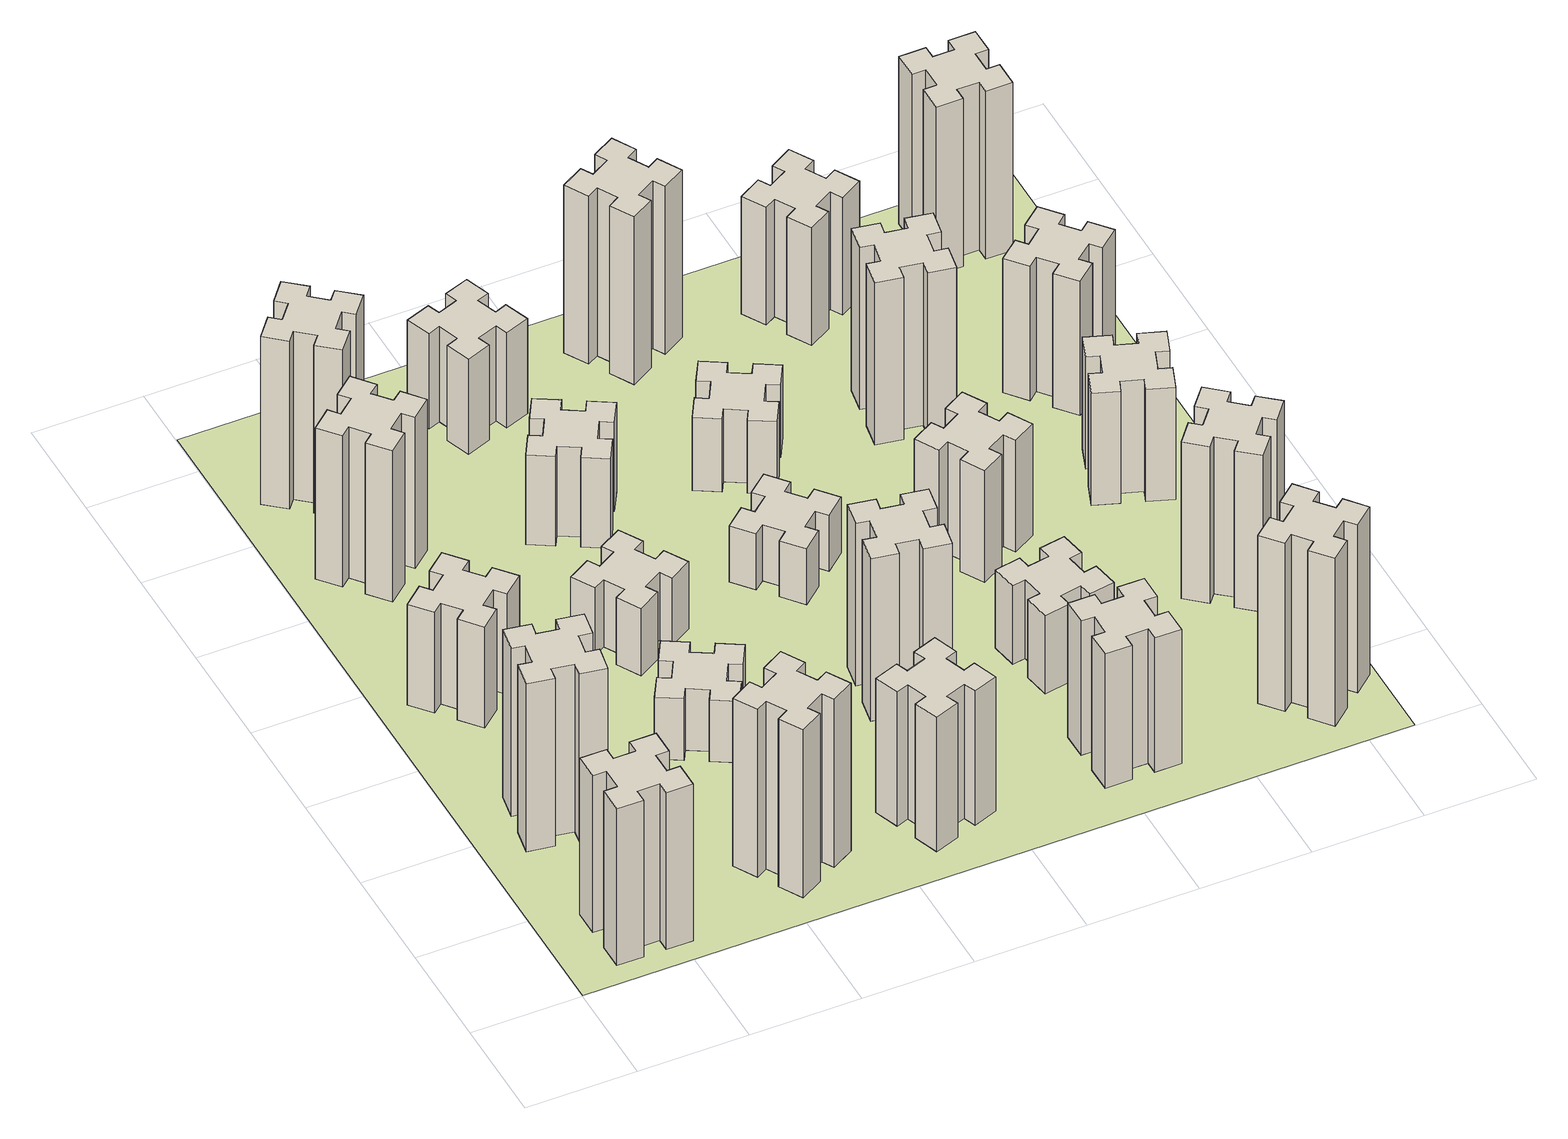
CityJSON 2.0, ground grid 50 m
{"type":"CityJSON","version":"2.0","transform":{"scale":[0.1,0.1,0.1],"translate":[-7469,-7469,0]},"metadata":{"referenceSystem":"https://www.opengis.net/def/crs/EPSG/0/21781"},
"CityObjects":{
"building1":{"type":"Building","attributes":{"class":"1000","function":"1000","usage":"1000","yearOfConstruction":2016,"roofType":"1000","measuredHeight":84,"storeysAboveGround":30,"storeysBelowGround":0},"geometry":[{"type":"Solid","lod":"1","boundaries":[[[[0,1,2,3,4,5,6,7,8,9,10,11,12,13,14,15,16,17,18,19]],[[17,16,20,21]],[[16,15,22,20]],[[15,14,23,22]],[[14,13,24,23]],[[13,12,25,24]],[[12,11,26,25]],[[11,10,27,26]],[[10,9,28,27]],[[9,8,29,28]],[[8,7,30,29]],[[7,6,31,30]],[[6,5,32,31]],[[5,4,33,32]],[[4,3,34,33]],[[3,2,35,34]],[[2,1,36,35]],[[1,0,37,36]],[[0,19,38,37]],[[19,18,39,38]],[[18,17,21,39]],[[24,25,26,27,28,29,30,31,32,33,34,35,36,37,38,39,21,20,22,23]]]]}]},
"building2":{"type":"Building","attributes":{"class":"1000","function":"1000","usage":"1000","yearOfConstruction":2016,"roofType":"1000","measuredHeight":90,"storeysAboveGround":30,"storeysBelowGround":0},"geometry":[{"type":"Solid","lod":"1","boundaries":[[[[40,41,42,43,44,45,46,47,48,49,50,51,52,53,54,55,56,57,58,59]],[[57,56,60,61]],[[56,55,62,60]],[[55,54,63,62]],[[54,53,64,63]],[[53,52,65,64]],[[52,51,66,65]],[[51,50,67,66]],[[50,49,68,67]],[[49,48,69,68]],[[48,47,70,69]],[[47,46,71,70]],[[46,45,72,71]],[[45,44,73,72]],[[44,43,74,73]],[[43,42,75,74]],[[42,41,76,75]],[[41,40,77,76]],[[40,59,78,77]],[[59,58,79,78]],[[58,57,61,79]],[[64,65,66,67,68,69,70,71,72,73,74,75,76,77,78,79,61,60,62,63]]]]}]},
"building3":{"type":"Building","attributes":{"class":"1000","function":"1000","usage":"1000","yearOfConstruction":2016,"roofType":"1000","measuredHeight":54,"storeysAboveGround":30,"storeysBelowGround":0},"geometry":[{"type":"Solid","lod":"1","boundaries":[[[[80,81,82,83,84,85,86,87,88,89,90,91,92,93,94,95,96,97,98,99]],[[97,96,100,101]],[[96,95,102,100]],[[95,94,103,102]],[[94,93,104,103]],[[93,92,105,104]],[[92,91,106,105]],[[91,90,107,106]],[[90,89,108,107]],[[89,88,109,108]],[[88,87,110,109]],[[87,86,111,110]],[[86,85,112,111]],[[85,84,113,112]],[[84,83,114,113]],[[83,82,115,114]],[[82,81,116,115]],[[81,80,117,116]],[[80,99,118,117]],[[99,98,119,118]],[[98,97,101,119]],[[104,105,106,107,108,109,110,111,112,113,114,115,116,117,118,119,101,100,102,103]]]]}]},
"building4":{"type":"Building","attributes":{"class":"1000","function":"1000","usage":"1000","yearOfConstruction":2016,"roofType":"1000","measuredHeight":81,"storeysAboveGround":30,"storeysBelowGround":0},"geometry":[{"type":"Solid","lod":"1","boundaries":[[[[120,121,122,123,124,125,126,127,128,129,130,131,132,133,134,135,136,137,138,139]],[[137,136,140,141]],[[136,135,142,140]],[[135,134,143,142]],[[134,133,144,143]],[[133,132,145,144]],[[132,131,146,145]],[[131,130,147,146]],[[130,129,148,147]],[[129,128,149,148]],[[128,127,150,149]],[[127,126,151,150]],[[126,125,152,151]],[[125,124,153,152]],[[124,123,154,153]],[[123,122,155,154]],[[122,121,156,155]],[[121,120,157,156]],[[120,139,158,157]],[[139,138,159,158]],[[138,137,141,159]],[[144,145,146,147,148,149,150,151,152,153,154,155,156,157,158,159,141,140,142,143]]]]}]},
"building5":{"type":"Building","attributes":{"class":"1000","function":"1000","usage":"1000","yearOfConstruction":2016,"roofType":"1000","measuredHeight":90,"storeysAboveGround":30,"storeysBelowGround":0},"geometry":[{"type":"Solid","lod":"1","boundaries":[[[[160,161,162,163,164,165,166,167,168,169,170,171,172,173,174,175,176,177,178,179]],[[177,176,180,181]],[[176,175,182,180]],[[175,174,183,182]],[[174,173,184,183]],[[173,172,185,184]],[[172,171,186,185]],[[171,170,187,186]],[[170,169,188,187]],[[169,168,189,188]],[[168,167,190,189]],[[167,166,191,190]],[[166,165,192,191]],[[165,164,193,192]],[[164,163,194,193]],[[163,162,195,194]],[[162,161,196,195]],[[161,160,197,196]],[[160,179,198,197]],[[179,178,199,198]],[[178,177,181,199]],[[184,185,186,187,188,189,190,191,192,193,194,195,196,197,198,199,181,180,182,183]]]]}]},
"building6":{"type":"Building","attributes":{"class":"1000","function":"1000","usage":"1000","yearOfConstruction":2016,"roofType":"1000","measuredHeight":90,"storeysAboveGround":30,"storeysBelowGround":0},"geometry":[{"type":"Solid","lod":"1","boundaries":[[[[200,201,202,203,204,205,206,207,208,209,210,211,212,213,214,215,216,217,218,219]],[[217,216,220,221]],[[216,215,222,220]],[[215,214,223,222]],[[214,213,224,223]],[[213,212,225,224]],[[212,211,226,225]],[[211,210,227,226]],[[210,209,228,227]],[[209,208,229,228]],[[208,207,230,229]],[[207,206,231,230]],[[206,205,232,231]],[[205,204,233,232]],[[204,203,234,233]],[[203,202,235,234]],[[202,201,236,235]],[[201,200,237,236]],[[200,219,238,237]],[[219,218,239,238]],[[218,217,221,239]],[[224,225,226,227,228,229,230,231,232,233,234,235,236,237,238,239,221,220,222,223]]]]}]},
"building7":{"type":"Building","attributes":{"class":"1000","function":"1000","usage":"1000","yearOfConstruction":2016,"roofType":"1000","measuredHeight":33,"storeysAboveGround":30,"storeysBelowGround":0},"geometry":[{"type":"Solid","lod":"1","boundaries":[[[[240,241,242,243,244,245,246,247,248,249,250,251,252,253,254,255,256,257,258,259]],[[257,256,260,261]],[[256,255,262,260]],[[255,254,263,262]],[[254,253,264,263]],[[253,252,265,264]],[[252,251,266,265]],[[251,250,267,266]],[[250,249,268,267]],[[249,248,269,268]],[[248,247,270,269]],[[247,246,271,270]],[[246,245,272,271]],[[245,244,273,272]],[[244,243,274,273]],[[243,242,275,274]],[[242,241,276,275]],[[241,240,277,276]],[[240,259,278,277]],[[259,258,279,278]],[[258,257,261,279]],[[264,265,266,267,268,269,270,271,272,273,274,275,276,277,278,279,261,260,262,263]]]]}]},
"building8":{"type":"Building","attributes":{"class":"1000","function":"1000","usage":"1000","yearOfConstruction":2016,"roofType":"1000","measuredHeight":36,"storeysAboveGround":30,"storeysBelowGround":0},"geometry":[{"type":"Solid","lod":"1","boundaries":[[[[280,281,282,283,284,285,286,287,288,289,290,291,292,293,294,295,296,297,298,299]],[[297,296,300,301]],[[296,295,302,300]],[[295,294,303,302]],[[294,293,304,303]],[[293,292,305,304]],[[292,291,306,305]],[[291,290,307,306]],[[290,289,308,307]],[[289,288,309,308]],[[288,287,310,309]],[[287,286,311,310]],[[286,285,312,311]],[[285,284,313,312]],[[284,283,314,313]],[[283,282,315,314]],[[282,281,316,315]],[[281,280,317,316]],[[280,299,318,317]],[[299,298,319,318]],[[298,297,301,319]],[[304,305,306,307,308,309,310,311,312,313,314,315,316,317,318,319,301,300,302,303]]]]}]},
"building9":{"type":"Building","attributes":{"class":"1000","function":"1000","usage":"1000","yearOfConstruction":2016,"roofType":"1000","measuredHeight":72,"storeysAboveGround":30,"storeysBelowGround":0},"geometry":[{"type":"Solid","lod":"1","boundaries":[[[[320,321,322,323,324,325,326,327,328,329,330,331,332,333,334,335,336,337,338,339]],[[337,336,340,341]],[[336,335,342,340]],[[335,334,343,342]],[[334,333,344,343]],[[333,332,345,344]],[[332,331,346,345]],[[331,330,347,346]],[[330,329,348,347]],[[329,328,349,348]],[[328,327,350,349]],[[327,326,351,350]],[[326,325,352,351]],[[325,324,353,352]],[[324,323,354,353]],[[323,322,355,354]],[[322,321,356,355]],[[321,320,357,356]],[[320,339,358,357]],[[339,338,359,358]],[[338,337,341,359]],[[344,345,346,347,348,349,350,351,352,353,354,355,356,357,358,359,341,340,342,343]]]]}]},
"building10":{"type":"Building","attributes":{"class":"1000","function":"1000","usage":"1000","yearOfConstruction":2016,"roofType":"1000","measuredHeight":48,"storeysAboveGround":30,"storeysBelowGround":0},"geometry":[{"type":"Solid","lod":"1","boundaries":[[[[360,361,362,363,364,365,366,367,368,369,370,371,372,373,374,375,376,377,378,379]],[[377,376,380,381]],[[376,375,382,380]],[[375,374,383,382]],[[374,373,384,383]],[[373,372,385,384]],[[372,371,386,385]],[[371,370,387,386]],[[370,369,388,387]],[[369,368,389,388]],[[368,367,390,389]],[[367,366,391,390]],[[366,365,392,391]],[[365,364,393,392]],[[364,363,394,393]],[[363,362,395,394]],[[362,361,396,395]],[[361,360,397,396]],[[360,379,398,397]],[[379,378,399,398]],[[378,377,381,399]],[[384,385,386,387,388,389,390,391,392,393,394,395,396,397,398,399,381,380,382,383]]]]}]},
"building11":{"type":"Building","attributes":{"class":"1000","function":"1000","usage":"1000","yearOfConstruction":2016,"roofType":"1000","measuredHeight":51,"storeysAboveGround":30,"storeysBelowGround":0},"geometry":[{"type":"Solid","lod":"1","boundaries":[[[[400,401,402,403,404,405,406,407,408,409,410,411,412,413,414,415,416,417,418,419]],[[417,416,420,421]],[[416,415,422,420]],[[415,414,423,422]],[[414,413,424,423]],[[413,412,425,424]],[[412,411,426,425]],[[411,410,427,426]],[[410,409,428,427]],[[409,408,429,428]],[[408,407,430,429]],[[407,406,431,430]],[[406,405,432,431]],[[405,404,433,432]],[[404,403,434,433]],[[403,402,435,434]],[[402,401,436,435]],[[401,400,437,436]],[[400,419,438,437]],[[419,418,439,438]],[[418,417,421,439]],[[424,425,426,427,428,429,430,431,432,433,434,435,436,437,438,439,421,420,422,423]]]]}]},
"building12":{"type":"Building","attributes":{"class":"1000","function":"1000","usage":"1000","yearOfConstruction":2016,"roofType":"1000","measuredHeight":87,"storeysAboveGround":30,"storeysBelowGround":0},"geometry":[{"type":"Solid","lod":"1","boundaries":[[[[440,441,442,443,444,445,446,447,448,449,450,451,452,453,454,455,456,457,458,459]],[[457,456,460,461]],[[456,455,462,460]],[[455,454,463,462]],[[454,453,464,463]],[[453,452,465,464]],[[452,451,466,465]],[[451,450,467,466]],[[450,449,468,467]],[[449,448,469,468]],[[448,447,470,469]],[[447,446,471,470]],[[446,445,472,471]],[[445,444,473,472]],[[444,443,474,473]],[[443,442,475,474]],[[442,441,476,475]],[[441,440,477,476]],[[440,459,478,477]],[[459,458,479,478]],[[458,457,461,479]],[[464,465,466,467,468,469,470,471,472,473,474,475,476,477,478,479,461,460,462,463]]]]}]},
"building13":{"type":"Building","attributes":{"class":"1000","function":"1000","usage":"1000","yearOfConstruction":2016,"roofType":"1000","measuredHeight":30,"storeysAboveGround":30,"storeysBelowGround":0},"geometry":[{"type":"Solid","lod":"1","boundaries":[[[[480,481,482,483,484,485,486,487,488,489,490,491,492,493,494,495,496,497,498,499]],[[497,496,500,501]],[[496,495,502,500]],[[495,494,503,502]],[[494,493,504,503]],[[493,492,505,504]],[[492,491,506,505]],[[491,490,507,506]],[[490,489,508,507]],[[489,488,509,508]],[[488,487,510,509]],[[487,486,511,510]],[[486,485,512,511]],[[485,484,513,512]],[[484,483,514,513]],[[483,482,515,514]],[[482,481,516,515]],[[481,480,517,516]],[[480,499,518,517]],[[499,498,519,518]],[[498,497,501,519]],[[504,505,506,507,508,509,510,511,512,513,514,515,516,517,518,519,501,500,502,503]]]]}]},
"building14":{"type":"Building","attributes":{"class":"1000","function":"1000","usage":"1000","yearOfConstruction":2016,"roofType":"1000","measuredHeight":72,"storeysAboveGround":30,"storeysBelowGround":0},"geometry":[{"type":"Solid","lod":"1","boundaries":[[[[520,521,522,523,524,525,526,527,528,529,530,531,532,533,534,535,536,537,538,539]],[[537,536,540,541]],[[536,535,542,540]],[[535,534,543,542]],[[534,533,544,543]],[[533,532,545,544]],[[532,531,546,545]],[[531,530,547,546]],[[530,529,548,547]],[[529,528,549,548]],[[528,527,550,549]],[[527,526,551,550]],[[526,525,552,551]],[[525,524,553,552]],[[524,523,554,553]],[[523,522,555,554]],[[522,521,556,555]],[[521,520,557,556]],[[520,539,558,557]],[[539,538,559,558]],[[538,537,541,559]],[[544,545,546,547,548,549,550,551,552,553,554,555,556,557,558,559,541,540,542,543]]]]}]},
"building15":{"type":"Building","attributes":{"class":"1000","function":"1000","usage":"1000","yearOfConstruction":2016,"roofType":"1000","measuredHeight":39,"storeysAboveGround":30,"storeysBelowGround":0},"geometry":[{"type":"Solid","lod":"1","boundaries":[[[[560,561,562,563,564,565,566,567,568,569,570,571,572,573,574,575,576,577,578,579]],[[577,576,580,581]],[[576,575,582,580]],[[575,574,583,582]],[[574,573,584,583]],[[573,572,585,584]],[[572,571,586,585]],[[571,570,587,586]],[[570,569,588,587]],[[569,568,589,588]],[[568,567,590,589]],[[567,566,591,590]],[[566,565,592,591]],[[565,564,593,592]],[[564,563,594,593]],[[563,562,595,594]],[[562,561,596,595]],[[561,560,597,596]],[[560,579,598,597]],[[579,578,599,598]],[[578,577,581,599]],[[584,585,586,587,588,589,590,591,592,593,594,595,596,597,598,599,581,580,582,583]]]]}]},
"building16":{"type":"Building","attributes":{"class":"1000","function":"1000","usage":"1000","yearOfConstruction":2016,"roofType":"1000","measuredHeight":90,"storeysAboveGround":30,"storeysBelowGround":0},"geometry":[{"type":"Solid","lod":"1","boundaries":[[[[600,601,602,603,604,605,606,607,608,609,610,611,612,613,614,615,616,617,618,619]],[[617,616,620,621]],[[616,615,622,620]],[[615,614,623,622]],[[614,613,624,623]],[[613,612,625,624]],[[612,611,626,625]],[[611,610,627,626]],[[610,609,628,627]],[[609,608,629,628]],[[608,607,630,629]],[[607,606,631,630]],[[606,605,632,631]],[[605,604,633,632]],[[604,603,634,633]],[[603,602,635,634]],[[602,601,636,635]],[[601,600,637,636]],[[600,619,638,637]],[[619,618,639,638]],[[618,617,621,639]],[[624,625,626,627,628,629,630,631,632,633,634,635,636,637,638,639,621,620,622,623]]]]}]},
"building17":{"type":"Building","attributes":{"class":"1000","function":"1000","usage":"1000","yearOfConstruction":2016,"roofType":"1000","measuredHeight":42,"storeysAboveGround":30,"storeysBelowGround":0},"geometry":[{"type":"Solid","lod":"1","boundaries":[[[[640,641,642,643,644,645,646,647,648,649,650,651,652,653,654,655,656,657,658,659]],[[657,656,660,661]],[[656,655,662,660]],[[655,654,663,662]],[[654,653,664,663]],[[653,652,665,664]],[[652,651,666,665]],[[651,650,667,666]],[[650,649,668,667]],[[649,648,669,668]],[[648,647,670,669]],[[647,646,671,670]],[[646,645,672,671]],[[645,644,673,672]],[[644,643,674,673]],[[643,642,675,674]],[[642,641,676,675]],[[641,640,677,676]],[[640,659,678,677]],[[659,658,679,678]],[[658,657,661,679]],[[664,665,666,667,668,669,670,671,672,673,674,675,676,677,678,679,661,660,662,663]]]]}]},
"building18":{"type":"Building","attributes":{"class":"1000","function":"1000","usage":"1000","yearOfConstruction":2016,"roofType":"1000","measuredHeight":60,"storeysAboveGround":30,"storeysBelowGround":0},"geometry":[{"type":"Solid","lod":"1","boundaries":[[[[680,681,682,683,684,685,686,687,688,689,690,691,692,693,694,695,696,697,698,699]],[[697,696,700,701]],[[696,695,702,700]],[[695,694,703,702]],[[694,693,704,703]],[[693,692,705,704]],[[692,691,706,705]],[[691,690,707,706]],[[690,689,708,707]],[[689,688,709,708]],[[688,687,710,709]],[[687,686,711,710]],[[686,685,712,711]],[[685,684,713,712]],[[684,683,714,713]],[[683,682,715,714]],[[682,681,716,715]],[[681,680,717,716]],[[680,699,718,717]],[[699,698,719,718]],[[698,697,701,719]],[[704,705,706,707,708,709,710,711,712,713,714,715,716,717,718,719,701,700,702,703]]]]}]},
"building19":{"type":"Building","attributes":{"class":"1000","function":"1000","usage":"1000","yearOfConstruction":2016,"roofType":"1000","measuredHeight":87,"storeysAboveGround":30,"storeysBelowGround":0},"geometry":[{"type":"Solid","lod":"1","boundaries":[[[[720,721,722,723,724,725,726,727,728,729,730,731,732,733,734,735,736,737,738,739]],[[737,736,740,741]],[[736,735,742,740]],[[735,734,743,742]],[[734,733,744,743]],[[733,732,745,744]],[[732,731,746,745]],[[731,730,747,746]],[[730,729,748,747]],[[729,728,749,748]],[[728,727,750,749]],[[727,726,751,750]],[[726,725,752,751]],[[725,724,753,752]],[[724,723,754,753]],[[723,722,755,754]],[[722,721,756,755]],[[721,720,757,756]],[[720,739,758,757]],[[739,738,759,758]],[[738,737,741,759]],[[744,745,746,747,748,749,750,751,752,753,754,755,756,757,758,759,741,740,742,743]]]]}]},
"building20":{"type":"Building","attributes":{"class":"1000","function":"1000","usage":"1000","yearOfConstruction":2016,"roofType":"1000","measuredHeight":90,"storeysAboveGround":30,"storeysBelowGround":0},"geometry":[{"type":"Solid","lod":"1","boundaries":[[[[760,761,762,763,764,765,766,767,768,769,770,771,772,773,774,775,776,777,778,779]],[[777,776,780,781]],[[776,775,782,780]],[[775,774,783,782]],[[774,773,784,783]],[[773,772,785,784]],[[772,771,786,785]],[[771,770,787,786]],[[770,769,788,787]],[[769,768,789,788]],[[768,767,790,789]],[[767,766,791,790]],[[766,765,792,791]],[[765,764,793,792]],[[764,763,794,793]],[[763,762,795,794]],[[762,761,796,795]],[[761,760,797,796]],[[760,779,798,797]],[[779,778,799,798]],[[778,777,781,799]],[[784,785,786,787,788,789,790,791,792,793,794,795,796,797,798,799,781,780,782,783]]]]}]},
"building21":{"type":"Building","attributes":{"class":"1000","function":"1000","usage":"1000","yearOfConstruction":2016,"roofType":"1000","measuredHeight":63,"storeysAboveGround":30,"storeysBelowGround":0},"geometry":[{"type":"Solid","lod":"1","boundaries":[[[[800,801,802,803,804,805,806,807,808,809,810,811,812,813,814,815,816,817,818,819]],[[817,816,820,821]],[[816,815,822,820]],[[815,814,823,822]],[[814,813,824,823]],[[813,812,825,824]],[[812,811,826,825]],[[811,810,827,826]],[[810,809,828,827]],[[809,808,829,828]],[[808,807,830,829]],[[807,806,831,830]],[[806,805,832,831]],[[805,804,833,832]],[[804,803,834,833]],[[803,802,835,834]],[[802,801,836,835]],[[801,800,837,836]],[[800,819,838,837]],[[819,818,839,838]],[[818,817,821,839]],[[824,825,826,827,828,829,830,831,832,833,834,835,836,837,838,839,821,820,822,823]]]]}]},
"building22":{"type":"Building","attributes":{"class":"1000","function":"1000","usage":"1000","yearOfConstruction":2016,"roofType":"1000","measuredHeight":84,"storeysAboveGround":30,"storeysBelowGround":0},"geometry":[{"type":"Solid","lod":"1","boundaries":[[[[840,841,842,843,844,845,846,847,848,849,850,851,852,853,854,855,856,857,858,859]],[[857,856,860,861]],[[856,855,862,860]],[[855,854,863,862]],[[854,853,864,863]],[[853,852,865,864]],[[852,851,866,865]],[[851,850,867,866]],[[850,849,868,867]],[[849,848,869,868]],[[848,847,870,869]],[[847,846,871,870]],[[846,845,872,871]],[[845,844,873,872]],[[844,843,874,873]],[[843,842,875,874]],[[842,841,876,875]],[[841,840,877,876]],[[840,859,878,877]],[[859,858,879,878]],[[858,857,861,879]],[[864,865,866,867,868,869,870,871,872,873,874,875,876,877,878,879,861,860,862,863]]]]}]},
"building23":{"type":"Building","attributes":{"class":"1000","function":"1000","usage":"1000","yearOfConstruction":2016,"roofType":"1000","measuredHeight":60,"storeysAboveGround":30,"storeysBelowGround":0},"geometry":[{"type":"Solid","lod":"1","boundaries":[[[[880,881,882,883,884,885,886,887,888,889,890,891,892,893,894,895,896,897,898,899]],[[897,896,900,901]],[[896,895,902,900]],[[895,894,903,902]],[[894,893,904,903]],[[893,892,905,904]],[[892,891,906,905]],[[891,890,907,906]],[[890,889,908,907]],[[889,888,909,908]],[[888,887,910,909]],[[887,886,911,910]],[[886,885,912,911]],[[885,884,913,912]],[[884,883,914,913]],[[883,882,915,914]],[[882,881,916,915]],[[881,880,917,916]],[[880,899,918,917]],[[899,898,919,918]],[[898,897,901,919]],[[904,905,906,907,908,909,910,911,912,913,914,915,916,917,918,919,901,900,902,903]]]]}]},
"building24":{"type":"Building","attributes":{"class":"1000","function":"1000","usage":"1000","yearOfConstruction":2016,"roofType":"1000","measuredHeight":72,"storeysAboveGround":30,"storeysBelowGround":0},"geometry":[{"type":"Solid","lod":"1","boundaries":[[[[920,921,922,923,924,925,926,927,928,929,930,931,932,933,934,935,936,937,938,939]],[[937,936,940,941]],[[936,935,942,940]],[[935,934,943,942]],[[934,933,944,943]],[[933,932,945,944]],[[932,931,946,945]],[[931,930,947,946]],[[930,929,948,947]],[[929,928,949,948]],[[928,927,950,949]],[[927,926,951,950]],[[926,925,952,951]],[[925,924,953,952]],[[924,923,954,953]],[[923,922,955,954]],[[922,921,956,955]],[[921,920,957,956]],[[920,939,958,957]],[[939,938,959,958]],[[938,937,941,959]],[[944,945,946,947,948,949,950,951,952,953,954,955,956,957,958,959,941,940,942,943]]]]}]},
"building25":{"type":"Building","attributes":{"class":"1000","function":"1000","usage":"1000","yearOfConstruction":2016,"roofType":"1000","measuredHeight":90,"storeysAboveGround":30,"storeysBelowGround":0},"geometry":[{"type":"Solid","lod":"1","boundaries":[[[[960,961,962,963,964,965,966,967,968,969,970,971,972,973,974,975,976,977,978,979]],[[977,976,980,981]],[[976,975,982,980]],[[975,974,983,982]],[[974,973,984,983]],[[973,972,985,984]],[[972,971,986,985]],[[971,970,987,986]],[[970,969,988,987]],[[969,968,989,988]],[[968,967,990,989]],[[967,966,991,990]],[[966,965,992,991]],[[965,964,993,992]],[[964,963,994,993]],[[963,962,995,994]],[[962,961,996,995]],[[961,960,997,996]],[[960,979,998,997]],[[979,978,999,998]],[[978,977,981,999]],[[984,985,986,987,988,989,990,991,992,993,994,995,996,997,998,999,981,980,982,983]]]]}]},
"landuse1":{"type":"LandUse","attributes":{"name":"plot1","function":"1010"},"geometry":[{"type":"MultiSurface","lod":"1","boundaries":[[[1000,1001,1002,1003]]]}]}
},
"vertices":[
[265,325,0],[265,225,0],[205,225,0],[205,105,0],[325,105,0],[325,165,0],[425,165,0],[425,105,0],[545,105,0],[545,225,0],[485,225,0],[485,325,0],[545,325,0],[545,445,0],[425,445,0],[425,385,0],[325,385,0],[325,445,0],[205,445,0],[205,325,0],[325,385,840],[325,445,840],[425,385,840],[425,445,840],[545,445,840],[545,325,840],[485,325,840],[485,225,840],[545,225,840],[545,105,840],[425,105,840],[425,165,840],[325,165,840],[325,105,840],[205,105,840],[205,225,840],[265,225,840],[265,325,840],[205,325,840],[205,445,840],
[475,947,0],[492,1045,0],[551,1035,0],[572,1153,0],[454,1174,0],[444,1115,0],[345,1132,0],[356,1191,0],[237,1212,0],[217,1094,0],[276,1084,0],[258,985,0],[199,996,0],[178,877,0],[297,857,0],[307,916,0],[405,898,0],[395,839,0],[513,818,0],[534,937,0],[405,898,900],[395,839,900],[307,916,900],[297,857,900],[178,877,900],[199,996,900],[258,985,900],[276,1084,900],[217,1094,900],[237,1212,900],[356,1191,900],[345,1132,900],[444,1115,900],[454,1174,900],[572,1153,900],[551,1035,900],[492,1045,900],[475,947,900],[534,937,900],[513,818,900],
[492,1888,0],[427,1964,0],[473,2003,0],[396,2095,0],[304,2018,0],[343,1972,0],[266,1907,0],[228,1953,0],[136,1876,0],[213,1784,0],[259,1823,0],[323,1746,0],[277,1708,0],[354,1616,0],[446,1693,0],[408,1739,0],[484,1803,0],[523,1757,0],[615,1834,0],[538,1926,0],[484,1803,540],[523,1757,540],[408,1739,540],[446,1693,540],[354,1616,540],[277,1708,540],[323,1746,540],[259,1823,540],[213,1784,540],[136,1876,540],[228,1953,540],[266,1907,540],[343,1972,540],[304,2018,540],[396,2095,540],[473,2003,540],[427,1964,540],[492,1888,540],[538,1926,540],[615,1834,540],
[343,2812,0],[266,2747,0],[228,2793,0],[136,2716,0],[213,2624,0],[259,2663,0],[323,2586,0],[277,2548,0],[354,2456,0],[446,2533,0],[408,2579,0],[484,2643,0],[523,2597,0],[615,2674,0],[538,2766,0],[492,2728,0],[427,2804,0],[473,2843,0],[396,2935,0],[304,2858,0],[427,2804,810],[473,2843,810],[492,2728,810],[538,2766,810],[615,2674,810],[523,2597,810],[484,2643,810],[408,2579,810],[446,2533,810],[354,2456,810],[277,2548,810],[323,2586,810],[259,2663,810],[213,2624,810],[136,2716,810],[228,2793,810],[266,2747,810],[343,2812,810],[304,2858,810],[396,2935,810],
[1127,255,0],[1214,305,0],[1244,253,0],[1348,313,0],[1288,417,0],[1236,387,0],[1186,474,0],[1238,504,0],[1178,608,0],[1074,548,0],[1104,496,0],[1017,446,0],[987,498,0],[883,438,0],[943,334,0],[995,364,0],[1045,277,0],[993,247,0],[1053,143,0],[1157,203,0],[1045,277,900],[993,247,900],[995,364,900],[943,334,900],[883,438,900],[987,498,900],[1017,446,900],[1104,496,900],[1074,548,900],[1178,608,900],[1238,504,900],[1186,474,900],[1236,387,900],[1288,417,900],[1348,313,900],[1244,253,900],[1214,305,900],[1127,255,900],[1157,203,900],[1053,143,900],
[484,3287,0],[408,3352,0],[446,3398,0],[354,3475,0],[277,3383,0],[323,3344,0],[259,3268,0],[213,3306,0],[136,3214,0],[228,3137,0],[266,3183,0],[343,3119,0],[304,3073,0],[396,2996,0],[473,3088,0],[427,3126,0],[492,3203,0],[538,3164,0],[615,3256,0],[523,3333,0],[492,3203,900],[538,3164,900],[427,3126,900],[473,3088,900],[396,2996,900],[304,3073,900],[343,3119,900],[266,3183,900],[228,3137,900],[136,3214,900],[213,3306,900],[259,3268,900],[323,3344,900],[277,3383,900],[354,3475,900],[446,3398,900],[408,3352,900],[484,3287,900],[523,3333,900],[615,3256,900],
[1186,1117,0],[1236,1204,0],[1288,1174,0],[1348,1278,0],[1244,1338,0],[1214,1286,0],[1127,1336,0],[1157,1388,0],[1053,1448,0],[993,1344,0],[1045,1314,0],[995,1227,0],[943,1257,0],[883,1153,0],[987,1093,0],[1017,1145,0],[1104,1095,0],[1074,1043,0],[1178,983,0],[1238,1087,0],[1104,1095,330],[1074,1043,330],[1017,1145,330],[987,1093,330],[883,1153,330],[943,1257,330],[995,1227,330],[1045,1314,330],[993,1344,330],[1053,1448,330],[1157,1388,330],[1127,1336,330],[1214,1286,330],[1244,1338,330],[1348,1278,330],[1288,1174,330],[1236,1204,330],[1186,1117,330],[1238,1087,330],[1178,983,330],
[995,1844,0],[1045,1757,0],[993,1727,0],[1053,1623,0],[1157,1683,0],[1127,1735,0],[1214,1785,0],[1244,1733,0],[1348,1793,0],[1288,1897,0],[1236,1867,0],[1186,1954,0],[1238,1984,0],[1178,2088,0],[1074,2028,0],[1104,1976,0],[1017,1926,0],[987,1978,0],[883,1918,0],[943,1814,0],[1017,1926,360],[987,1978,360],[1104,1976,360],[1074,2028,360],[1178,2088,360],[1238,1984,360],[1186,1954,360],[1236,1867,360],[1288,1897,360],[1348,1793,360],[1244,1733,360],[1214,1785,360],[1127,1735,360],[1157,1683,360],[1053,1623,360],[993,1727,360],[1045,1757,360],[995,1844,360],[943,1814,360],[883,1918,360],
[1765,496,0],[1671,462,0],[1650,518,0],[1537,477,0],[1579,364,0],[1635,385,0],[1669,291,0],[1613,270,0],[1654,157,0],[1767,199,0],[1746,255,0],[1840,289,0],[1860,233,0],[1973,274,0],[1932,387,0],[1876,366,0],[1842,460,0],[1898,480,0],[1857,593,0],[1744,552,0],[1842,460,720],[1898,480,720],[1876,366,720],[1932,387,720],[1973,274,720],[1860,233,720],[1840,289,720],[1746,255,720],[1767,199,720],[1654,157,720],[1613,270,720],[1669,291,720],[1635,385,720],[1579,364,720],[1537,477,720],[1650,518,720],[1671,462,720],[1765,496,720],[1744,552,720],[1857,593,720],
[1117,2525,0],[1204,2475,0],[1174,2423,0],[1278,2363,0],[1338,2467,0],[1286,2497,0],[1336,2584,0],[1388,2554,0],[1448,2658,0],[1344,2718,0],[1314,2666,0],[1227,2716,0],[1257,2768,0],[1153,2828,0],[1093,2724,0],[1145,2694,0],[1095,2607,0],[1043,2637,0],[983,2533,0],[1087,2473,0],[1095,2607,480],[1043,2637,480],[1145,2694,480],[1093,2724,480],[1153,2828,480],[1257,2768,480],[1227,2716,480],[1314,2666,480],[1344,2718,480],[1448,2658,480],[1388,2554,480],[1336,2584,480],[1286,2497,480],[1338,2467,480],[1278,2363,480],[1174,2423,480],[1204,2475,480],[1117,2525,480],[1087,2473,480],[983,2533,480],
[1125,3456,0],[1031,3422,0],[1010,3478,0],[897,3437,0],[939,3324,0],[995,3345,0],[1029,3251,0],[973,3230,0],[1014,3117,0],[1127,3159,0],[1106,3215,0],[1200,3249,0],[1220,3193,0],[1333,3234,0],[1292,3347,0],[1236,3326,0],[1202,3420,0],[1258,3440,0],[1217,3553,0],[1104,3512,0],[1202,3420,510],[1258,3440,510],[1236,3326,510],[1292,3347,510],[1333,3234,510],[1220,3193,510],[1200,3249,510],[1106,3215,510],[1127,3159,510],[1014,3117,510],[973,3230,510],[1029,3251,510],[995,3345,510],[939,3324,510],[897,3437,510],[1010,3478,510],[1031,3422,510],[1125,3456,510],[1104,3512,510],[1217,3553,510],
[2055,1047,0],[2072,1145,0],[2131,1135,0],[2152,1253,0],[2034,1274,0],[2024,1215,0],[1925,1232,0],[1936,1291,0],[1817,1312,0],[1797,1194,0],[1856,1184,0],[1838,1085,0],[1779,1096,0],[1758,977,0],[1877,957,0],[1887,1016,0],[1985,998,0],[1975,939,0],[2093,918,0],[2114,1037,0],[1985,998,870],[1975,939,870],[1887,1016,870],[1877,957,870],[1758,977,870],[1779,1096,870],[1838,1085,870],[1856,1184,870],[1797,1194,870],[1817,1312,870],[1936,1291,870],[1925,1232,870],[2024,1215,870],[2034,1274,870],[2152,1253,870],[2131,1135,870],[2072,1145,870],[2055,1047,870],[2114,1037,870],[2093,918,870],
[1972,1988,0],[1907,2064,0],[1953,2103,0],[1876,2195,0],[1784,2118,0],[1823,2072,0],[1746,2007,0],[1708,2053,0],[1616,1976,0],[1693,1884,0],[1739,1923,0],[1803,1846,0],[1757,1808,0],[1834,1716,0],[1926,1793,0],[1888,1839,0],[1964,1903,0],[2003,1857,0],[2095,1934,0],[2018,2026,0],[1964,1903,300],[2003,1857,300],[1888,1839,300],[1926,1793,300],[1834,1716,300],[1757,1808,300],[1803,1846,300],[1739,1923,300],[1693,1884,300],[1616,1976,300],[1708,2053,300],[1746,2007,300],[1823,2072,300],[1784,2118,300],[1876,2195,300],[1953,2103,300],[1907,2064,300],[1972,1988,300],[2018,2026,300],[2095,1934,300],
[2705,325,0],[2705,425,0],[2765,425,0],[2765,545,0],[2645,545,0],[2645,485,0],[2545,485,0],[2545,545,0],[2425,545,0],[2425,425,0],[2485,425,0],[2485,325,0],[2425,325,0],[2425,205,0],[2545,205,0],[2545,265,0],[2645,265,0],[2645,205,0],[2765,205,0],[2765,325,0],[2645,265,720],[2645,205,720],[2545,265,720],[2545,205,720],[2425,205,720],[2425,325,720],[2485,325,720],[2485,425,720],[2425,425,720],[2425,545,720],[2545,545,720],[2545,485,720],[2645,485,720],[2645,545,720],[2765,545,720],[2765,425,720],[2705,425,720],[2705,325,720],[2765,325,720],[2765,205,720],
[2026,2497,0],[2076,2584,0],[2128,2554,0],[2188,2658,0],[2084,2718,0],[2054,2666,0],[1967,2716,0],[1997,2768,0],[1893,2828,0],[1833,2724,0],[1885,2694,0],[1835,2607,0],[1783,2637,0],[1723,2533,0],[1827,2473,0],[1857,2525,0],[1944,2475,0],[1914,2423,0],[2018,2363,0],[2078,2467,0],[1944,2475,390],[1914,2423,390],[1857,2525,390],[1827,2473,390],[1723,2533,390],[1783,2637,390],[1835,2607,390],[1885,2694,390],[1833,2724,390],[1893,2828,390],[1997,2768,390],[1967,2716,390],[2054,2666,390],[2084,2718,390],[2188,2658,390],[2128,2554,390],[2076,2584,390],[2026,2497,390],[2078,2467,390],[2018,2363,390],
[1844,3556,0],[1757,3506,0],[1727,3558,0],[1623,3498,0],[1683,3394,0],[1735,3424,0],[1785,3337,0],[1733,3307,0],[1793,3203,0],[1897,3263,0],[1867,3315,0],[1954,3365,0],[1984,3313,0],[2088,3373,0],[2028,3477,0],[1976,3447,0],[1926,3534,0],[1978,3564,0],[1918,3668,0],[1814,3608,0],[1926,3534,900],[1978,3564,900],[1976,3447,900],[2028,3477,900],[2088,3373,900],[1984,3313,900],[1954,3365,900],[1867,3315,900],[1897,3263,900],[1793,3203,900],[1733,3307,900],[1785,3337,900],[1735,3424,900],[1683,3394,900],[1623,3498,900],[1727,3558,900],[1757,3506,900],[1844,3556,900],[1814,3608,900],[1918,3668,900],
[2625,1132,0],[2527,1115,0],[2517,1174,0],[2398,1153,0],[2419,1035,0],[2478,1045,0],[2496,947,0],[2437,937,0],[2457,818,0],[2576,839,0],[2565,898,0],[2664,916,0],[2674,857,0],[2792,877,0],[2771,996,0],[2712,985,0],[2695,1084,0],[2754,1094,0],[2733,1212,0],[2615,1191,0],[2695,1084,420],[2754,1094,420],[2712,985,420],[2771,996,420],[2792,877,420],[2674,857,420],[2664,916,420],[2565,898,420],[2576,839,420],[2457,818,420],[2437,937,420],[2496,947,420],[2478,1045,420],[2419,1035,420],[2398,1153,420],[2517,1174,420],[2527,1115,420],[2625,1132,420],[2615,1191,420],[2733,1212,420],
[2475,1744,0],[2525,1657,0],[2473,1627,0],[2533,1523,0],[2637,1583,0],[2607,1635,0],[2694,1685,0],[2724,1633,0],[2828,1693,0],[2768,1797,0],[2716,1767,0],[2666,1854,0],[2718,1884,0],[2658,1988,0],[2554,1928,0],[2584,1876,0],[2497,1826,0],[2467,1878,0],[2363,1818,0],[2423,1714,0],[2497,1826,600],[2467,1878,600],[2584,1876,600],[2554,1928,600],[2658,1988,600],[2718,1884,600],[2666,1854,600],[2716,1767,600],[2768,1797,600],[2828,1693,600],[2724,1633,600],[2694,1685,600],[2607,1635,600],[2637,1583,600],[2533,1523,600],[2473,1627,600],[2525,1657,600],[2475,1744,600],[2423,1714,600],[2363,1818,600],
[2596,2664,0],[2578,2565,0],[2519,2576,0],[2498,2457,0],[2617,2437,0],[2627,2496,0],[2725,2478,0],[2715,2419,0],[2833,2398,0],[2854,2517,0],[2795,2527,0],[2812,2625,0],[2871,2615,0],[2892,2733,0],[2774,2754,0],[2764,2695,0],[2665,2712,0],[2676,2771,0],[2557,2792,0],[2537,2674,0],[2665,2712,870],[2676,2771,870],[2764,2695,870],[2774,2754,870],[2892,2733,870],[2871,2615,870],[2812,2625,870],[2795,2527,870],[2854,2517,870],[2833,2398,870],[2715,2419,870],[2725,2478,870],[2627,2496,870],[2617,2437,870],[2498,2457,870],[2519,2576,870],[2578,2565,870],[2596,2664,870],[2537,2674,870],[2557,2792,870],
[3468,259,0],[3544,323,0],[3583,277,0],[3675,354,0],[3598,446,0],[3552,408,0],[3487,484,0],[3533,523,0],[3456,615,0],[3364,538,0],[3403,492,0],[3326,427,0],[3288,473,0],[3196,396,0],[3273,304,0],[3319,343,0],[3383,266,0],[3337,228,0],[3414,136,0],[3506,213,0],[3383,266,900],[3337,228,900],[3319,343,900],[3273,304,900],[3196,396,900],[3288,473,900],[3326,427,900],[3403,492,900],[3364,538,900],[3456,615,900],[3533,523,900],[3487,484,900],[3552,408,900],[3598,446,900],[3675,354,900],[3583,277,900],[3544,323,900],[3468,259,900],[3506,213,900],[3414,136,900],
[2716,3347,0],[2666,3434,0],[2718,3464,0],[2658,3568,0],[2554,3508,0],[2584,3456,0],[2497,3406,0],[2467,3458,0],[2363,3398,0],[2423,3294,0],[2475,3324,0],[2525,3237,0],[2473,3207,0],[2533,3103,0],[2637,3163,0],[2607,3215,0],[2694,3265,0],[2724,3213,0],[2828,3273,0],[2768,3377,0],[2694,3265,630],[2724,3213,630],[2607,3215,630],[2637,3163,630],[2533,3103,630],[2473,3207,630],[2525,3237,630],[2475,3324,630],[2423,3294,630],[2363,3398,630],[2467,3458,630],[2497,3406,630],[2584,3456,630],[2554,3508,630],[2658,3568,630],[2718,3464,630],[2666,3434,630],[2716,3347,630],[2768,3377,630],[2828,3273,630],
[3487,1006,0],[3552,1083,0],[3598,1044,0],[3675,1136,0],[3583,1213,0],[3544,1167,0],[3468,1232,0],[3506,1278,0],[3414,1355,0],[3337,1263,0],[3383,1224,0],[3319,1148,0],[3273,1186,0],[3196,1094,0],[3288,1017,0],[3326,1063,0],[3403,999,0],[3364,953,0],[3456,876,0],[3533,968,0],[3403,999,840],[3364,953,840],[3326,1063,840],[3288,1017,840],[3196,1094,840],[3273,1186,840],[3319,1148,840],[3383,1224,840],[3337,1263,840],[3414,1355,840],[3506,1278,840],[3468,1232,840],[3544,1167,840],[3583,1213,840],[3675,1136,840],[3598,1044,840],[3552,1083,840],[3487,1006,840],[3533,968,840],[3456,876,840],
[3420,1942,0],[3326,1976,0],[3347,2032,0],[3234,2073,0],[3193,1960,0],[3249,1940,0],[3215,1846,0],[3159,1867,0],[3117,1754,0],[3230,1713,0],[3251,1769,0],[3345,1735,0],[3324,1679,0],[3437,1637,0],[3478,1750,0],[3422,1771,0],[3456,1865,0],[3512,1844,0],[3553,1957,0],[3440,1998,0],[3456,1865,600],[3512,1844,600],[3422,1771,600],[3478,1750,600],[3437,1637,600],[3324,1679,600],[3345,1735,600],[3251,1769,600],[3230,1713,600],[3117,1754,600],[3159,1867,600],[3215,1846,600],[3249,1940,600],[3193,1960,600],[3234,2073,600],[3347,2032,600],[3326,1976,600],[3420,1942,600],[3440,1998,600],[3553,1957,600],
[3219,2463,0],[3283,2386,0],[3237,2348,0],[3314,2256,0],[3406,2333,0],[3368,2379,0],[3444,2443,0],[3483,2397,0],[3575,2474,0],[3498,2566,0],[3452,2528,0],[3387,2604,0],[3433,2643,0],[3356,2735,0],[3264,2658,0],[3303,2612,0],[3226,2547,0],[3188,2593,0],[3096,2516,0],[3173,2424,0],[3226,2547,720],[3188,2593,720],[3303,2612,720],[3264,2658,720],[3356,2735,720],[3433,2643,720],[3387,2604,720],[3452,2528,720],[3498,2566,720],[3575,2474,720],[3483,2397,720],[3444,2443,720],[3368,2379,720],[3406,2333,720],[3314,2256,720],[3237,2348,720],[3283,2386,720],[3219,2463,720],[3173,2424,720],[3096,2516,720],
[3285,3325,0],[3385,3325,0],[3385,3265,0],[3505,3265,0],[3505,3385,0],[3445,3385,0],[3445,3485,0],[3505,3485,0],[3505,3605,0],[3385,3605,0],[3385,3545,0],[3285,3545,0],[3285,3605,0],[3165,3605,0],[3165,3485,0],[3225,3485,0],[3225,3385,0],[3165,3385,0],[3165,3265,0],[3285,3265,0],[3225,3385,900],[3165,3385,900],[3225,3485,900],[3165,3485,900],[3165,3605,900],[3285,3605,900],[3285,3545,900],[3385,3545,900],[3385,3605,900],[3505,3605,900],[3505,3485,900],[3445,3485,900],[3445,3385,900],[3505,3385,900],[3505,3265,900],[3385,3265,900],[3385,3325,900],[3285,3325,900],[3285,3265,900],[3165,3265,900],
[5,3705,0],[3705,3705,0],[3705,5,0],[5,5,0]
]}
